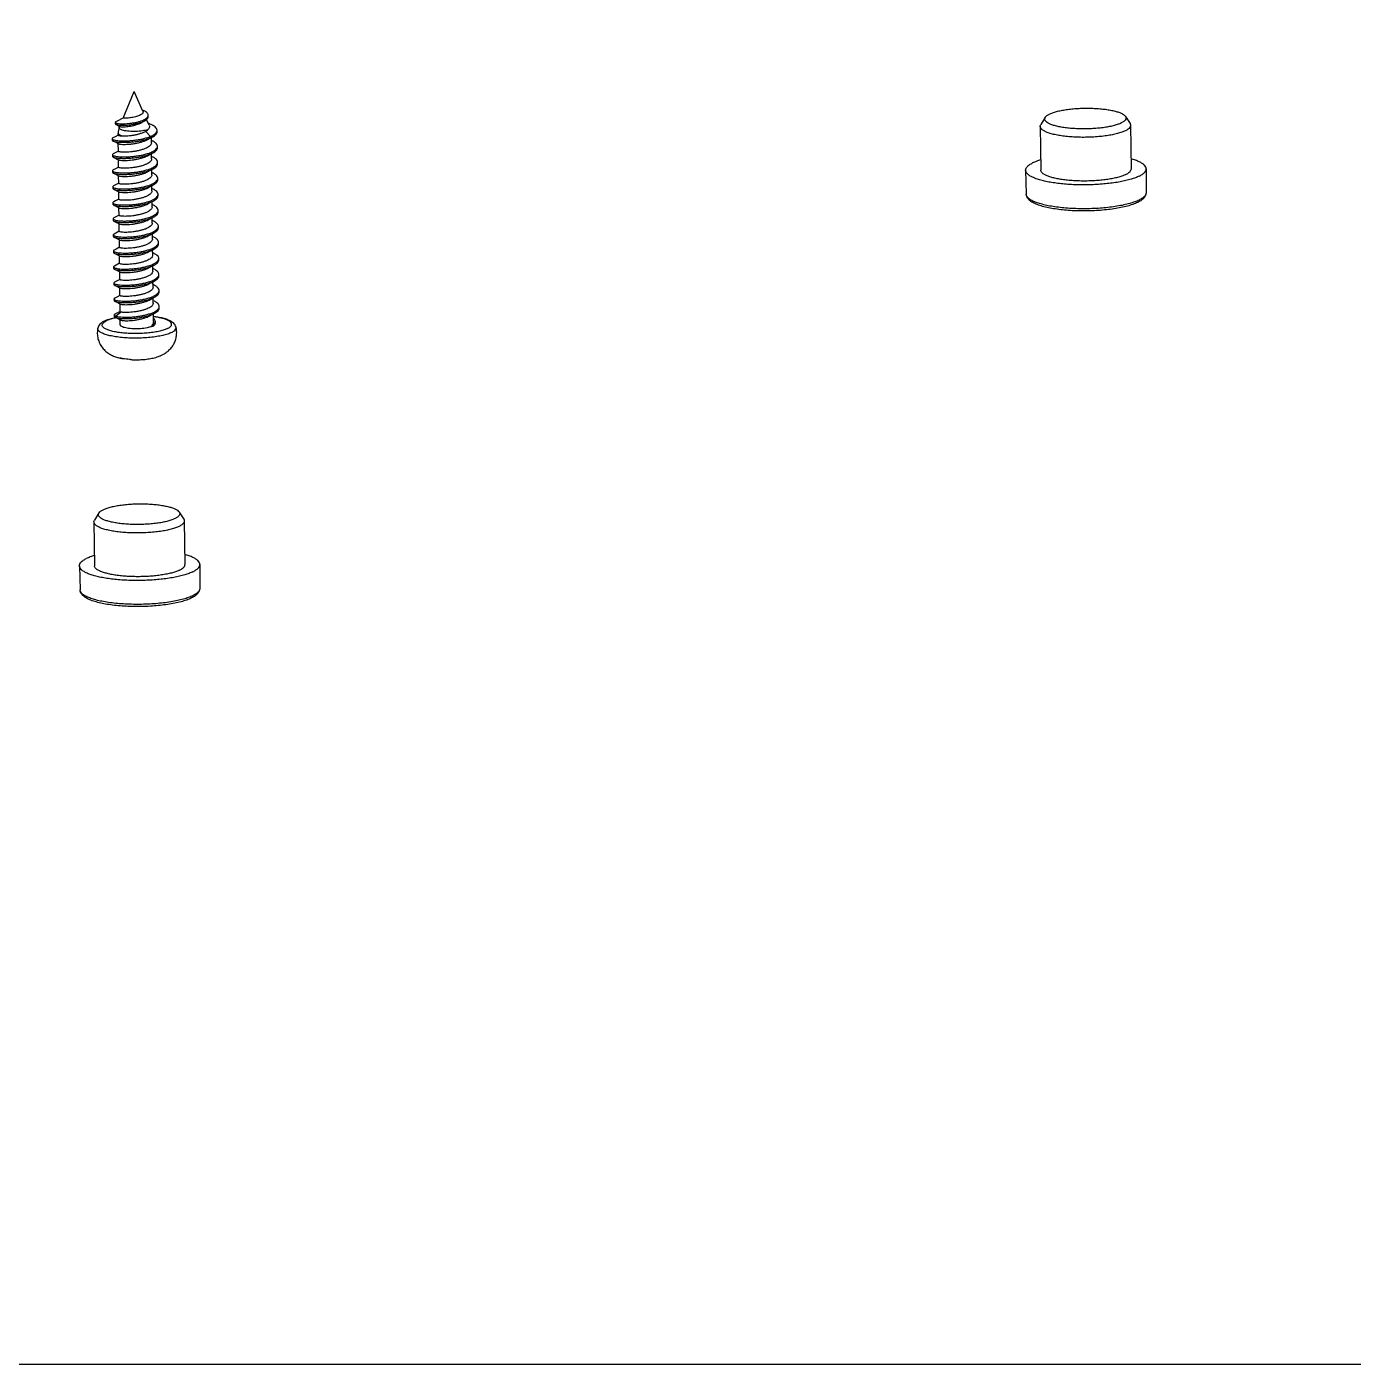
# Model space of a CAD drawing. Header units: millimetres. Extents: x -25 to 741, y -3272 to -3021.
# Drawn here: x 63.3 to 151.4, y -3272 to -3183.3 of the extents above; entities that cross this region are included whole.
import ezdxf

# ---------------------------------------------------------------- set-up
doc = ezdxf.new("R2010")
doc.units = ezdxf.units.MM

# ---------------------------------------------------------------- blocks, each defined once
blk = doc.blocks.new('*u3')
at = {"color": 7}
for p, q in [((4.604, -42.933), (5.337, -41.178)), ((5.915, -42.478), (5.337, -41.178)), ((5.988, -42.457), (5.882, -42.405)), ((4.08, -43.226), (4.081, -43.323)), ((4.338, -43.474), (4.381, -43.497)), ((4.346, -43.552), (4.371, -43.492)), ((6.329, -43.411), (6.158, -43.025)), ((6.261, -42.843), (6.26, -42.746)), ((6.541, -43.411), (6.269, -43.276)), ((65.462, -43.484), (65.495, -46.385)), ((65.789, -42.888), (65.498, -43.363)), ((71.121, -42.828), (71.423, -43.296)), ((71.462, -43.416), (71.495, -46.317)), ((3.872, -44.304), (3.874, -44.401)), ((4.27, -44.076), (4.268, -43.951)), ((6.101, -43.823), (6.418, -44.152)), ((6.419, -44.248), (6.142, -44.402)), ((6.142, -44.402), (6.196, -44.374)), ((6.196, -44.374), (6.429, -44.251)), ((6.418, -44.152), (6.419, -44.248)), ((6.419, -44.248), (6.552, -44.186)), ((6.429, -44.251), (6.552, -44.186)), ((6.476, -44.583), (6.472, -44.228)), ((6.858, -43.844), (6.857, -43.747)), ((3.926, -44.455), (4.193, -44.588)), ((4.193, -44.588), (4.295, -44.64)), ((4.282, -45.14), (4.276, -44.63)), ((6.557, -44.458), (6.474, -44.417)), ((6.879, -44.899), (6.878, -44.802)), ((3.885, -45.368), (3.886, -45.465)), ((3.938, -45.519), (4.205, -45.652)), ((4.205, -45.652), (4.307, -45.703)), ((4.294, -46.204), (4.288, -45.694)), ((6.488, -45.647), (6.484, -45.292)), ((6.569, -45.522), (6.486, -45.481)), ((6.891, -45.962), (6.89, -45.866)), ((3.897, -46.432), (3.898, -46.528)), ((3.95, -46.582), (4.217, -46.715)), ((4.217, -46.715), (4.319, -46.767)), ((4.306, -47.267), (4.3, -46.757)), ((6.5, -46.71), (6.496, -46.356)), ((6.581, -46.586), (6.498, -46.545)), ((6.904, -47.026), (6.902, -46.929)), ((64.495, -46.401), (64.542, -47.993)), ((72.495, -46.31), (72.484, -47.903)), ((3.909, -47.495), (3.91, -47.592)), ((3.962, -47.646), (4.229, -47.779)), ((4.229, -47.779), (4.332, -47.831)), ((4.318, -48.331), (4.312, -47.821)), ((6.512, -47.774), (6.508, -47.42)), ((6.593, -47.65), (6.51, -47.608)), ((6.615, -47.661), (6.593, -47.65)), ((3.921, -48.559), (3.922, -48.656)), ((3.974, -48.71), (4.241, -48.843)), ((6.524, -48.838), (6.52, -48.483)), ((6.605, -48.713), (6.522, -48.672)), ((6.916, -48.09), (6.915, -47.993)), ((3.933, -49.623), (3.934, -49.719)), ((4.241, -48.843), (4.344, -48.894)), ((4.33, -49.395), (4.325, -48.885)), ((6.536, -49.902), (6.532, -49.547)), ((6.928, -49.153), (6.927, -49.057)), ((3.987, -49.774), (4.114, -49.837)), ((4.114, -49.837), (4.356, -49.958)), ((4.343, -50.459), (4.337, -49.949)), ((6.617, -49.777), (6.534, -49.736)), ((6.94, -50.217), (6.939, -50.12)), ((3.945, -50.686), (3.946, -50.783)), ((3.999, -50.837), (4.265, -50.97)), ((4.265, -50.97), (4.368, -51.022)), ((4.355, -51.522), (4.349, -51.012)), ((6.548, -50.965), (6.544, -50.611)), ((6.63, -50.841), (6.547, -50.799)), ((6.952, -51.281), (6.951, -51.184)), ((3.957, -51.75), (3.958, -51.847)), ((4.011, -51.901), (4.278, -52.034)), ((4.278, -52.034), (4.38, -52.086)), ((4.367, -52.586), (4.361, -52.076)), ((6.561, -52.029), (6.556, -51.675)), ((6.642, -51.904), (6.559, -51.863)), ((6.964, -52.345), (6.963, -52.248)), ((3.969, -52.814), (3.97, -52.91)), ((4.023, -52.965), (4.29, -53.098)), ((4.29, -53.098), (4.392, -53.149)), ((4.379, -53.65), (4.373, -53.14)), ((6.573, -53.093), (6.569, -52.738)), ((6.654, -52.968), (6.571, -52.927)), ((3.981, -53.878), (3.982, -53.974)), ((4.035, -54.028), (4.302, -54.161)), ((6.585, -54.156), (6.581, -53.802)), ((6.666, -54.032), (6.583, -53.991)), ((6.976, -53.408), (6.975, -53.312)), ((3.993, -54.941), (3.995, -55.038)), ((4.302, -54.161), (4.404, -54.213)), ((4.391, -54.713), (4.385, -54.203)), ((6.597, -55.22), (6.593, -54.866)), ((6.988, -54.472), (6.987, -54.375)), ((4.047, -55.092), (4.314, -55.225)), ((4.478, -55.815), (4.108, -56.079)), ((4.314, -55.225), (4.416, -55.277)), ((4.403, -55.779), (4.397, -55.267)), ((6.678, -55.096), (6.595, -55.054)), ((7, -55.536), (6.999, -55.439)), ((4.008, -56.007), (4.009, -56.104)), ((4.06, -56.156), (4.109, -56.176)), ((4.107, -56.18), (4.328, -56.289)), ((4.108, -56.079), (4.109, -56.176)), ((4.109, -56.176), (4.484, -56.358)), ((4.328, -56.289), (4.43, -56.341)), ((4.413, -56.663), (4.409, -56.331)), ((4.43, -56.341), (4.484, -56.358)), ((6.506, -56.704), (6.507, -56.76)), ((6.611, -56.445), (6.605, -55.929)), ((6.74, -56.529), (6.738, -56.432)), ((4.541, -58.891), (4.488, -58.885)), ((6.85, -58.79), (6.949, -58.753)), ((7.094, -58.699), (7.189, -58.654)), ((2.989, -69.143), (2.698, -69.618)), ((8.321, -69.083), (8.622, -69.551)), ((2.662, -69.739), (2.695, -72.64)), ((8.661, -69.671), (8.694, -72.572)), ((1.695, -72.656), (1.742, -74.248)), ((9.694, -72.565), (9.684, -74.158))]:
    blk.add_line(p, q, dxfattribs=at)
for points in [[(4.111, -43.356), (4.217, -43.41), (4.338, -43.474)], [(4.604, -42.932), (4.489, -42.994), (4.3, -43.093), (4.115, -43.189)], [(5.856, -43.218), (5.943, -43.167), (6.035, -43.115)], [(4.27, -44.066), (4.068, -44.173), (3.924, -44.249)], [(4.282, -45.13), (4.08, -45.237), (3.936, -45.312)], [(6.21, -45.437), (6.443, -45.314), (6.566, -45.249)], [(4.294, -46.193), (4.092, -46.3), (3.948, -46.376)], [(6.222, -46.501), (6.455, -46.377), (6.578, -46.313)], [(4.306, -47.257), (4.104, -47.364), (3.96, -47.44)], [(6.234, -47.565), (6.467, -47.441), (6.59, -47.377)], [(4.318, -48.321), (4.1, -48.436), (3.972, -48.504)], [(6.246, -48.629), (6.479, -48.505), (6.602, -48.44)], [(4.33, -49.384), (4.112, -49.5), (3.984, -49.567)], [(6.258, -49.692), (6.491, -49.569), (6.614, -49.504)], [(4.342, -50.448), (4.124, -50.564), (3.996, -50.631)], [(6.27, -50.756), (6.504, -50.632), (6.626, -50.568)], [(4.354, -51.512), (4.136, -51.628), (4.008, -51.695)], [(6.282, -51.82), (6.516, -51.696), (6.639, -51.631)], [(4.367, -52.575), (4.148, -52.691), (4.021, -52.758)], [(6.294, -52.883), (6.528, -52.76), (6.651, -52.695)], [(4.379, -53.639), (4.16, -53.755), (4.033, -53.822)], [(6.306, -53.947), (6.54, -53.823), (6.663, -53.759)], [(4.391, -54.703), (4.172, -54.819), (4.045, -54.886)], [(6.319, -55.011), (6.552, -54.887), (6.675, -54.823)], [(4.399, -55.772), (4.189, -55.884), (4.057, -55.954)], [(6.331, -56.075), (6.564, -55.951), (6.687, -55.886)]]:
    blk.add_lwpolyline(points, dxfattribs=at)
for centre, radius, start, end in [((6.043, -42.735), 0.219, 334.7271, 335.86612), ((5.275, -43.94), 1.007, 157.3364, 180.65058), ((6.034, -43.203), 0.533, 296.34652, 297.69668), ((6.593, -43.731), 0.266, 333.72831, 336.11142), ((6.611, -44.787), 0.269, 334.22837, 336.59981), ((6.627, -45.852), 0.265, 334.84653, 336.6204), ((6.643, -46.918), 0.261, 335.46852, 336.63185), ((6.659, -47.983), 0.257, 336.09417, 336.63273), ((6.736, -53.308), 0.239, 338.44368, 339.28474), ((6.751, -54.373), 0.237, 338.38735, 339.93252), ((4.145, -58.048), 1.816, 112.22473, 116.28641), ((5.123, -61.399), 5.313, 100.90287, 101.46793), ((5.072, -60.87), 4.768, 101.26609, 102.12005), ((6.242, -56.276), 0.551, 296.32327, 298.67883), ((5.193, -55.431), 3.525, 256.87229, 258.46464), ((4.581, -57.637), 1.255, 268.21662, 272.87562), ((6.277, -56.812), 2.056, 296.34556, 299.26936)]:
    blk.add_arc(centre, radius, start, end, dxfattribs=at)
for points, start_tangent, end_tangent in [([(5.915, -42.478), (5.924, -42.507), (5.918, -42.57), (5.88, -42.633)], (0.40839, -0.912808), (-0.662062, -0.749449)), ([(6.26, -42.746), (6.26, -42.744), (6.239, -42.665), (6.184, -42.59), (6.098, -42.52), (5.988, -42.457)], (-0.009771, 0.999952), (-0.8974, 0.441217)), ([(66.066, -42.673), (66.28, -42.583), (66.542, -42.502), (66.847, -42.432), (67.188, -42.373), (67.558, -42.328), (67.947, -42.297), (68.348, -42.281), (68.751, -42.28), (69.148, -42.295), (69.529, -42.325), (69.886, -42.368), (70.212, -42.426), (70.498, -42.495), (70.738, -42.575), (70.928, -42.664), (71.062, -42.759), (71.121, -42.828)], (0.896036, 0.443982), (0.53827, -0.842772)), ([(4.083, -43.226), (4.086, -43.242), (4.136, -43.27), (4.232, -43.293), (4.37, -43.309), (4.541, -43.316), (4.739, -43.312), (4.954, -43.297), (5.176, -43.27), (5.396, -43.232), (5.606, -43.183), (5.796, -43.124), (5.96, -43.057), (6.091, -42.983), (6.186, -42.905), (6.241, -42.828)], (0.004088, -0.999992), (0.4269, 0.904299)), ([(4.114, -43.187), (4.086, -43.21), (4.083, -43.226)], (-0.923444, -0.383732), (0.004088, -0.999992)), ([(4.084, -43.323), (4.091, -43.342), (4.11, -43.358)], (0.120591, -0.992702), (0.886935, -0.461895)), ([(4.11, -43.358), (4.149, -43.371), (4.254, -43.393), (4.4, -43.408), (4.58, -43.413), (4.785, -43.406), (5.005, -43.389), (5.231, -43.359), (5.453, -43.317), (5.661, -43.264), (5.847, -43.202), (6.004, -43.132), (6.035, -43.115)], (0.886935, -0.461895), (0.86999, 0.493069)), ([(4.381, -43.497), (4.403, -43.504), (4.476, -43.514), (4.589, -43.517), (4.737, -43.511), (4.909, -43.495), (5.098, -43.467), (5.299, -43.426), (5.495, -43.372), (5.672, -43.309), (5.829, -43.234), (5.856, -43.219)], (0.903233, -0.429151), (0.859128, 0.511761)), ([(5.88, -42.633), (5.805, -42.697), (5.696, -42.758), (5.563, -42.811), (5.414, -42.857), (5.251, -42.894), (5.09, -42.921), (4.943, -42.938), (4.812, -42.948), (4.707, -42.949), (4.637, -42.945), (4.606, -42.937), (4.607, -42.935)], (-0.662062, -0.749449), (0.546904, 0.837196)), ([(6.035, -43.115), (6.127, -43.055), (6.21, -42.975), (6.254, -42.893), (6.261, -42.843)], (0.86999, 0.493069), (-0.007669, 0.999971)), ([(6.242, -42.824), (6.26, -42.746)], (0.40884, 0.912606), (-0.009771, 0.999952)), ([(6.329, -43.411), (6.348, -43.478), (6.338, -43.576), (6.282, -43.674)], (0.405192, -0.914232), (-0.62306, -0.782174)), ([(6.857, -43.747), (6.857, -43.74), (6.822, -43.632), (6.728, -43.528), (6.582, -43.432), (6.541, -43.411)], (-0.006626, 0.999978), (-0.896868, 0.442299)), ([(65.462, -43.484), (65.464, -43.456), (65.498, -43.363)], (-0.023686, 0.999719), (0.521516, 0.853242)), ([(71.118, -43.777), (70.881, -43.876), (70.589, -43.966), (70.25, -44.044), (69.871, -44.109), (69.461, -44.159), (69.028, -44.194), (68.582, -44.212), (68.134, -44.213), (67.694, -44.196), (67.27, -44.163), (66.873, -44.115), (66.512, -44.051), (66.194, -43.974), (65.926, -43.885), (65.716, -43.787), (65.567, -43.681), (65.482, -43.569), (65.462, -43.484)], (-0.896036, -0.443982), (-0.023686, 0.999719)), ([(70.847, -43.261), (70.633, -43.35), (70.371, -43.431), (70.066, -43.501), (69.725, -43.56), (69.355, -43.605), (68.966, -43.636), (68.565, -43.652), (68.162, -43.653), (67.765, -43.638), (67.384, -43.609), (67.026, -43.565), (66.701, -43.507), (66.415, -43.438), (66.174, -43.358), (65.985, -43.269), (65.851, -43.174), (65.774, -43.074), (65.758, -42.971), (65.789, -42.888)], (-0.896036, -0.443982), (0.521659, 0.853154)), ([(65.789, -42.888), (65.802, -42.869), (65.906, -42.769), (66.066, -42.673)], (0.521659, 0.853154), (0.896036, 0.443982)), ([(71.121, -42.828), (71.138, -42.859), (71.155, -42.962), (71.111, -43.064), (71.007, -43.165), (70.847, -43.261)], (0.53827, -0.842772), (-0.896036, -0.443982)), ([(71.461, -43.416), (71.46, -43.445), (71.411, -43.559), (71.296, -43.67), (71.118, -43.777)], (0.023686, -0.999719), (-0.896036, -0.443982)), ([(71.423, -43.296), (71.442, -43.331), (71.461, -43.416)], (0.538353, -0.84272), (0.023686, -0.999719)), ([(3.923, -44.248), (3.878, -44.286), (3.876, -44.304)], (-0.917593, -0.397521), (0.063908, -0.997956)), ([(3.876, -44.304), (3.883, -44.329), (3.949, -44.369), (4.073, -44.404), (4.25, -44.43), (4.473, -44.446), (4.732, -44.448), (5.018, -44.437), (5.318, -44.409), (5.62, -44.367), (5.912, -44.309), (6.182, -44.237), (6.418, -44.152)], (0.063908, -0.997956), (0.922244, 0.386608)), ([(3.925, -44.457), (3.95, -44.466), (4.074, -44.5), (4.251, -44.527), (4.474, -44.542), (4.733, -44.545), (5.019, -44.533), (5.319, -44.506), (5.621, -44.464), (5.913, -44.406), (6.183, -44.333)], (0.927691, -0.373348), (0.955253, 0.295789)), ([(4.557, -44.136), (4.419, -44.09), (4.323, -44.037), (4.274, -43.979), (4.27, -43.951)], (-0.96614, 0.25802), (-0.006644, 0.999978)), ([(4.557, -44.136), (4.416, -44.126), (4.32, -44.108), (4.274, -44.085), (4.274, -44.077)], (-0.999226, 0.039341), (0.145632, 0.989339)), ([(6.271, -43.68), (6.142, -43.73), (5.974, -43.771), (5.776, -43.803), (5.557, -43.822), (5.329, -43.829), (5.102, -43.823), (4.889, -43.804), (4.699, -43.774), (4.542, -43.733), (4.427, -43.684), (4.359, -43.629), (4.341, -43.571), (4.346, -43.552)], (-0.896036, -0.443982), (0.38999, 0.920819)), ([(6.101, -43.823), (5.945, -43.901), (5.76, -43.97), (5.556, -44.028), (5.34, -44.074), (5.123, -44.107), (4.915, -44.128), (4.724, -44.137), (4.557, -44.136)], (-0.859284, -0.511499), (-0.999226, 0.039341)), ([(6.282, -43.674), (6.234, -43.725), (6.174, -43.775), (6.101, -43.823)], (-0.62306, -0.782174), (-0.859284, -0.511499)), ([(6.183, -44.333), (6.419, -44.248)], (0.955253, 0.295789), (0.922244, 0.386608)), ([(6.418, -44.152), (6.608, -44.058), (6.748, -43.956), (6.832, -43.849)], (0.922244, 0.386608), (0.44257, 0.896734)), ([(6.552, -44.187), (6.609, -44.154), (6.749, -44.053), (6.833, -43.946), (6.858, -43.844)], (0.8854, 0.46483), (-0.006626, 0.999978)), ([(6.836, -43.839), (6.857, -43.747)], (0.404894, 0.914364), (-0.006626, 0.999978)), ([(3.877, -44.401), (3.884, -44.425), (3.925, -44.457)], (0.063908, -0.997956), (0.927691, -0.373348)), ([(3.888, -45.368), (3.896, -45.393), (3.963, -45.433), (4.088, -45.468), (4.266, -45.494), (4.49, -45.51), (4.751, -45.512), (5.037, -45.5), (5.337, -45.472), (5.639, -45.429), (5.931, -45.371), (6.2, -45.298), (6.435, -45.213), (6.509, -45.18)], (0.079799, -0.996811), (0.903772, 0.428015)), ([(3.937, -45.521), (3.964, -45.53), (4.089, -45.565), (4.268, -45.591), (4.491, -45.606), (4.752, -45.609), (5.038, -45.597), (5.338, -45.569), (5.64, -45.526), (5.932, -45.468), (6.201, -45.395), (6.436, -45.31), (6.566, -45.249)], (0.926169, -0.377108), (0.88549, 0.464658)), ([(6.351, -44.798), (6.224, -44.883), (6.059, -44.961), (5.866, -45.03), (5.654, -45.087), (5.426, -45.134), (5.193, -45.169), (4.97, -45.191), (4.769, -45.201), (4.592, -45.201), (4.448, -45.192), (4.347, -45.176), (4.293, -45.155), (4.285, -45.139)], (-0.769573, -0.638559), (-0.216515, 0.976279)), ([(4.295, -44.64), (4.36, -44.659), (4.474, -44.674), (4.633, -44.682), (4.827, -44.678), (5.042, -44.664), (5.274, -44.637), (5.512, -44.596), (5.742, -44.543), (5.956, -44.478), (6.142, -44.402)], (0.791784, -0.610801), (0.902536, 0.430614)), ([(6.476, -44.583), (6.475, -44.605), (6.438, -44.703), (6.351, -44.798)], (0.020224, -0.999795), (-0.769573, -0.638559)), ([(6.509, -45.18), (6.628, -45.117), (6.769, -45.013), (6.854, -44.904)], (0.903772, 0.428015), (0.434735, 0.900558)), ([(6.878, -44.802), (6.878, -44.792), (6.841, -44.682), (6.744, -44.576), (6.591, -44.476), (6.557, -44.458)], (-0.005575, 0.999984), (-0.895785, 0.444487)), ([(6.566, -45.249), (6.629, -45.214), (6.77, -45.11), (6.855, -45.001), (6.879, -44.899)], (0.88549, 0.464658), (-0.005575, 0.999984)), ([(6.858, -44.894), (6.878, -44.802)], (0.397094, 0.917778), (-0.005575, 0.999984)), ([(3.936, -45.312), (3.889, -45.35), (3.888, -45.368)], (-0.915606, -0.402077), (0.079799, -0.996811)), ([(3.889, -45.464), (3.897, -45.49), (3.937, -45.521)], (0.079799, -0.996811), (0.926169, -0.377108)), ([(6.363, -45.861), (6.236, -45.947), (6.069, -46.026), (5.871, -46.096), (5.656, -46.153), (5.431, -46.199), (5.201, -46.233), (4.979, -46.255), (4.778, -46.265), (4.602, -46.265), (4.462, -46.256), (4.361, -46.24), (4.305, -46.219), (4.297, -46.203)], (-0.769573, -0.638559), (-0.215929, 0.976409)), ([(4.306, -45.705), (4.354, -45.719), (4.454, -45.735), (4.594, -45.744), (4.768, -45.745), (4.968, -45.735), (5.19, -45.713), (5.421, -45.679), (5.647, -45.634), (5.862, -45.576), (6.06, -45.507), (6.21, -45.437)], (0.792217, -0.610239), (0.881675, 0.471858)), ([(6.488, -45.647), (6.486, -45.674), (6.448, -45.77), (6.363, -45.861)], (0.019461, -0.999811), (-0.769573, -0.638559)), ([(6.521, -46.244), (6.644, -46.179), (6.784, -46.074), (6.867, -45.965)], (0.903751, 0.428059), (0.425022, 0.905183)), ([(6.89, -45.866), (6.89, -45.854), (6.851, -45.743), (6.753, -45.637), (6.599, -45.538), (6.569, -45.522)], (-0.004387, 0.99999), (-0.895799, 0.44446)), ([(6.578, -46.313), (6.645, -46.275), (6.785, -46.171), (6.868, -46.062), (6.891, -45.962)], (0.885514, 0.464614), (-0.004387, 0.99999)), ([(6.87, -45.958), (6.89, -45.866)], (0.396796, 0.917907), (-0.004387, 0.99999)), ([(64.495, -46.401), (64.495, -46.394), (64.524, -46.271), (64.612, -46.149), (64.755, -46.03), (64.954, -45.916)], (-0.031659, 0.999499), (0.896036, 0.443982)), ([(65.487, -45.712), (65.203, -45.808), (64.954, -45.916)], (-0.957594, -0.288121), (-0.896036, -0.443982)), ([(72.495, -46.31), (72.495, -46.309), (72.466, -46.186), (72.379, -46.066), (72.235, -45.95), (72.037, -45.84), (71.787, -45.738), (71.487, -45.644)], (0.006786, 0.999977), (-0.963899, 0.266269)), ([(3.948, -46.376), (3.901, -46.415), (3.9, -46.431)], (-0.913158, -0.407606), (0.094736, -0.995502)), ([(3.9, -46.431), (3.909, -46.458), (3.977, -46.498), (4.104, -46.532), (4.283, -46.558), (4.508, -46.573), (4.769, -46.575), (5.056, -46.563), (5.356, -46.535), (5.658, -46.492), (5.949, -46.433), (6.218, -46.36), (6.452, -46.275), (6.521, -46.244)], (0.094736, -0.995502), (0.903751, 0.428059)), ([(3.901, -46.528), (3.91, -46.555), (3.949, -46.585)], (0.094736, -0.995502), (0.924173, -0.381975)), ([(3.949, -46.585), (3.978, -46.595), (4.105, -46.629), (4.284, -46.655), (4.509, -46.67), (4.77, -46.672), (5.057, -46.66), (5.357, -46.632), (5.659, -46.589), (5.951, -46.53), (6.219, -46.457), (6.454, -46.371), (6.578, -46.313)], (0.924173, -0.381975), (0.885514, 0.464614)), ([(6.375, -46.925), (6.249, -47.01), (6.086, -47.088), (5.895, -47.156), (5.683, -47.213), (5.457, -47.26), (5.227, -47.295), (5.007, -47.317), (4.806, -47.328), (4.626, -47.329), (4.479, -47.32), (4.376, -47.304), (4.319, -47.284), (4.309, -47.267)], (-0.769573, -0.638559), (-0.250221, 0.968189)), ([(4.318, -46.769), (4.366, -46.783), (4.467, -46.799), (4.611, -46.808), (4.789, -46.808), (4.991, -46.798), (5.214, -46.775), (5.447, -46.74), (5.675, -46.694), (5.887, -46.636), (6.078, -46.568), (6.222, -46.501)], (0.794829, -0.606833), (0.881666, 0.471874)), ([(6.5, -46.71), (6.498, -46.742), (6.459, -46.835), (6.375, -46.925)], (0.017636, -0.999844), (-0.769573, -0.638559)), ([(6.533, -47.308), (6.66, -47.24), (6.799, -47.136), (6.88, -47.026)], (0.903727, 0.42811), (0.415186, 0.909737)), ([(6.902, -46.929), (6.902, -46.915), (6.862, -46.804), (6.762, -46.698), (6.607, -46.599), (6.581, -46.586)], (-0.003406, 0.999994), (-0.895818, 0.44442)), ([(6.59, -47.377), (6.661, -47.337), (6.8, -47.232), (6.882, -47.123), (6.904, -47.026)], (0.88554, 0.464563), (-0.003406, 0.999994)), ([(6.883, -47.021), (6.902, -46.929)], (0.39663, 0.917979), (-0.003406, 0.999994)), ([(72.036, -46.787), (71.786, -46.894), (71.489, -46.994), (71.147, -47.085), (70.767, -47.165), (70.353, -47.233), (69.913, -47.288), (69.452, -47.329), (68.977, -47.357), (68.495, -47.369), (68.012, -47.367), (67.537, -47.35), (67.076, -47.318), (66.636, -47.272), (66.223, -47.213), (65.842, -47.141), (65.501, -47.058), (65.203, -46.964), (64.953, -46.862), (64.755, -46.752), (64.611, -46.636), (64.524, -46.516), (64.495, -46.401)], (-0.896036, -0.443982), (-0.031659, 0.999499)), ([(71.151, -46.678), (70.936, -46.769), (70.676, -46.852), (70.376, -46.926), (70.04, -46.989), (69.675, -47.04), (69.289, -47.079), (68.888, -47.104), (68.479, -47.115), (68.071, -47.111), (67.67, -47.094), (67.285, -47.063), (66.923, -47.018), (66.589, -46.961), (66.292, -46.893), (66.035, -46.814), (65.824, -46.727), (65.663, -46.633), (65.555, -46.534), (65.501, -46.431), (65.496, -46.385)], (-0.896036, -0.443982), (-0.008388, 0.999965)), ([(71.151, -46.678), (71.316, -46.581), (71.429, -46.479), (71.487, -46.375), (71.494, -46.317)], (0.896036, 0.443982), (-0.008388, 0.999965)), ([(72.036, -46.787), (72.235, -46.672), (72.378, -46.553), (72.466, -46.432), (72.495, -46.31)], (0.896036, 0.443982), (0.006786, 0.999977)), ([(3.96, -47.44), (3.913, -47.48), (3.912, -47.495)], (-0.910266, -0.414024), (0.108487, -0.994098)), ([(3.912, -47.495), (3.922, -47.523), (3.992, -47.563), (4.12, -47.597), (4.3, -47.623), (4.526, -47.637), (4.788, -47.639), (5.075, -47.626), (5.376, -47.598), (5.677, -47.554), (5.968, -47.495), (6.236, -47.422), (6.47, -47.336), (6.533, -47.308)], (0.108487, -0.994098), (0.903727, 0.42811)), ([(3.913, -47.592), (3.923, -47.619), (3.961, -47.649)], (0.108487, -0.994098), (0.921722, -0.387852)), ([(3.961, -47.649), (3.993, -47.659), (4.121, -47.694), (4.301, -47.719), (4.527, -47.734), (4.789, -47.736), (5.076, -47.723), (5.377, -47.695), (5.678, -47.651), (5.969, -47.592), (6.237, -47.519), (6.471, -47.433), (6.59, -47.377)], (0.921722, -0.387852), (0.88554, 0.464563)), ([(4.331, -47.832), (4.383, -47.848), (4.486, -47.863), (4.63, -47.872), (4.809, -47.871), (5.012, -47.861), (5.231, -47.838), (5.459, -47.804), (5.685, -47.758), (5.899, -47.7), (6.093, -47.631), (6.234, -47.565)], (0.783025, -0.62199), (0.881665, 0.471876)), ([(6.512, -47.774), (6.506, -47.825), (6.465, -47.908), (6.387, -47.989)], (0.008673, -0.999962), (-0.769573, -0.638559)), ([(6.914, -47.993), (6.914, -47.976), (6.872, -47.865), (6.771, -47.759), (6.615, -47.661)], (-0.002643, 0.999997), (-0.888125, 0.459603)), ([(72.484, -47.903), (72.453, -48.065), (72.357, -48.226), (72.192, -48.38), (71.941, -48.53)], (-0.006666, -0.999978), (-0.896036, -0.443982)), ([(72.484, -47.903), (72.473, -47.976), (72.397, -48.113), (72.248, -48.247), (72.029, -48.376)], (-0.008187, -0.999966), (-0.896036, -0.443982)), ([(3.972, -48.503), (3.924, -48.545), (3.924, -48.559)], (-0.906944, -0.421252), (0.120816, -0.992675)), ([(3.924, -48.559), (3.935, -48.587), (4.006, -48.627), (4.135, -48.661), (4.317, -48.687), (4.544, -48.701), (4.806, -48.703), (5.094, -48.69), (5.395, -48.661), (5.696, -48.617), (5.987, -48.558), (6.254, -48.484), (6.487, -48.398), (6.546, -48.371)], (0.120816, -0.992675), (0.903699, 0.428169)), ([(3.925, -48.655), (3.936, -48.684), (3.973, -48.712)], (0.120816, -0.992675), (0.918849, -0.394609)), ([(3.973, -48.712), (4.007, -48.724), (4.136, -48.758), (4.318, -48.784), (4.545, -48.798), (4.807, -48.799), (5.095, -48.786), (5.396, -48.758), (5.698, -48.714), (5.988, -48.654), (6.255, -48.581), (6.488, -48.495), (6.602, -48.44)], (0.918849, -0.394609), (0.885568, 0.464509)), ([(6.387, -47.989), (6.26, -48.074), (6.093, -48.154), (5.897, -48.223), (5.683, -48.28), (5.455, -48.326), (5.221, -48.361), (4.999, -48.382), (4.799, -48.392), (4.625, -48.392), (4.483, -48.383), (4.383, -48.366), (4.329, -48.346), (4.321, -48.33)], (-0.769573, -0.638559), (-0.205488, 0.97866)), ([(4.342, -48.896), (4.389, -48.91), (4.489, -48.926), (4.629, -48.935), (4.802, -48.936), (5.002, -48.926), (5.224, -48.905), (5.457, -48.87), (5.685, -48.824), (5.899, -48.767), (6.097, -48.698), (6.246, -48.629)], (0.79722, -0.603689), (0.881672, 0.471864)), ([(6.546, -48.371), (6.676, -48.301), (6.813, -48.197), (6.894, -48.087)], (0.903699, 0.428169), (0.405234, 0.914213)), ([(6.602, -48.44), (6.677, -48.398), (6.814, -48.294), (6.895, -48.184), (6.916, -48.09)], (0.885568, 0.464509), (-0.002643, 0.999997)), ([(6.927, -49.057), (6.926, -49.037), (6.883, -48.927), (6.781, -48.821), (6.623, -48.722), (6.605, -48.713)], (-0.002076, 0.999998), (-0.895879, 0.444298)), ([(6.895, -48.085), (6.914, -47.993)], (0.396622, 0.917982), (-0.002643, 0.999997)), ([(71.941, -48.53), (71.62, -48.664), (71.246, -48.78), (70.824, -48.878), (70.36, -48.959), (69.863, -49.023), (69.34, -49.068), (68.803, -49.094), (68.26, -49.1), (67.721, -49.087), (67.198, -49.054), (66.699, -49.002), (66.233, -48.932), (65.808, -48.844), (65.431, -48.737), (65.107, -48.611), (64.851, -48.467), (64.68, -48.317), (64.578, -48.158), (64.542, -47.993)], (-0.896036, -0.443982), (-0.029425, 0.999567)), ([(64.554, -48.065), (64.55, -48.049), (64.543, -47.993)], (-0.29309, 0.956085), (-0.024922, 0.999689)), ([(72.029, -48.376), (71.745, -48.496), (71.401, -48.606), (71.003, -48.704), (70.558, -48.788), (70.076, -48.856), (69.564, -48.907), (69.033, -48.94), (68.492, -48.954), (67.951, -48.95), (67.421, -48.927), (66.912, -48.885), (66.432, -48.826), (65.991, -48.751), (65.596, -48.66), (65.257, -48.556), (64.978, -48.441), (64.764, -48.317), (64.621, -48.185), (64.554, -48.065)], (-0.896036, -0.443982), (-0.29309, 0.956085)), ([(3.935, -49.622), (3.948, -49.652), (4.021, -49.692), (4.151, -49.726), (4.334, -49.751), (4.562, -49.765), (4.825, -49.766), (5.113, -49.753), (5.414, -49.724), (5.716, -49.679), (6.005, -49.62), (6.272, -49.546), (6.504, -49.459), (6.558, -49.435)], (0.131487, -0.991318), (0.903667, 0.428235)), ([(3.984, -49.567), (3.936, -49.609), (3.935, -49.622)], (-0.903223, -0.429172), (0.131487, -0.991318)), ([(3.985, -49.776), (4.022, -49.789), (4.152, -49.822), (4.335, -49.848), (4.563, -49.862), (4.826, -49.863), (5.114, -49.849), (5.415, -49.821), (5.717, -49.776), (6.007, -49.716), (6.273, -49.643), (6.505, -49.556), (6.614, -49.504)], (0.915602, -0.402086), (0.885599, 0.464451)), ([(6.399, -49.053), (6.273, -49.137), (6.108, -49.216), (5.912, -49.286), (5.697, -49.343), (5.471, -49.389), (5.243, -49.423), (5.021, -49.445), (4.819, -49.456), (4.642, -49.456), (4.5, -49.447), (4.399, -49.431), (4.342, -49.411), (4.333, -49.394)], (-0.769573, -0.638559), (-0.230748, 0.973013)), ([(4.355, -49.96), (4.404, -49.974), (4.507, -49.99), (4.653, -49.999), (4.833, -49.999), (5.034, -49.988), (5.255, -49.966), (5.486, -49.931), (5.714, -49.884), (5.925, -49.827), (6.116, -49.759), (6.258, -49.692)], (0.787969, -0.615715), (0.881667, 0.471872)), ([(6.524, -48.838), (6.522, -48.866), (6.484, -48.962), (6.399, -49.053)], (0.019244, -0.999815), (-0.769573, -0.638559)), ([(6.558, -49.435), (6.692, -49.363), (6.828, -49.258), (6.907, -49.148)], (0.903667, 0.428235), (0.395153, 0.918615)), ([(6.614, -49.504), (6.693, -49.459), (6.829, -49.355), (6.908, -49.245), (6.928, -49.153)], (0.885599, 0.464451), (-0.002076, 0.999998)), ([(6.907, -49.148), (6.927, -49.057)], (0.395153, 0.918615), (-0.002076, 0.999998)), ([(3.937, -49.719), (3.949, -49.749), (3.985, -49.776)], (0.131487, -0.991318), (0.915602, -0.402086)), ([(3.947, -50.686), (3.961, -50.717), (4.035, -50.756), (4.167, -50.79), (4.351, -50.815), (4.58, -50.829), (4.844, -50.83), (5.132, -50.816), (5.433, -50.787), (5.735, -50.742), (6.024, -50.682), (6.29, -50.608), (6.521, -50.521), (6.57, -50.499)], (0.140256, -0.990115), (0.903631, 0.428311)), ([(3.997, -50.84), (4.036, -50.853), (4.168, -50.887), (4.352, -50.912), (4.581, -50.926), (4.845, -50.927), (5.133, -50.913), (5.434, -50.883), (5.736, -50.839), (6.025, -50.779), (6.291, -50.704), (6.522, -50.618), (6.626, -50.568)], (0.912042, -0.410097), (0.885631, 0.46439)), ([(6.411, -50.116), (6.285, -50.201), (6.122, -50.279), (5.931, -50.347), (5.719, -50.405), (5.492, -50.452), (5.26, -50.486), (5.04, -50.509), (4.839, -50.519), (4.659, -50.52), (4.513, -50.511), (4.411, -50.495), (4.354, -50.474), (4.345, -50.458)], (-0.769573, -0.638559), (-0.238214, 0.971213)), ([(6.536, -49.902), (6.534, -49.933), (6.495, -50.026), (6.411, -50.116)], (0.017241, -0.999851), (-0.769573, -0.638559)), ([(6.57, -50.499), (6.708, -50.424), (6.843, -50.319), (6.92, -50.21)], (0.903631, 0.428311), (0.384961, 0.922933)), ([(6.939, -50.12), (6.937, -50.098), (6.893, -49.988), (6.79, -49.882), (6.631, -49.784), (6.617, -49.777)], (-0.001727, 0.999999), (-0.895918, 0.444219)), ([(6.626, -50.568), (6.709, -50.521), (6.844, -50.416), (6.921, -50.306), (6.94, -50.217)], (0.885631, 0.46439), (-0.001727, 0.999999)), ([(6.92, -50.21), (6.939, -50.12)], (0.384961, 0.922933), (-0.001727, 0.999999)), ([(3.996, -50.631), (3.995, -50.632), (3.947, -50.674), (3.947, -50.686)], (-0.899199, -0.43754), (0.140256, -0.990115)), ([(3.948, -50.783), (3.962, -50.813), (3.997, -50.84)], (0.140256, -0.990115), (0.912042, -0.410097)), ([(6.423, -51.18), (6.295, -51.266), (6.127, -51.346), (5.928, -51.415), (5.714, -51.473), (5.488, -51.518), (5.256, -51.552), (5.034, -51.574), (4.834, -51.583), (4.66, -51.583), (4.52, -51.574), (4.42, -51.558), (4.365, -51.537), (4.358, -51.522)], (-0.769573, -0.638559), (-0.203371, 0.979102)), ([(4.367, -51.023), (4.418, -51.038), (4.52, -51.054), (4.662, -51.063), (4.84, -51.063), (5.042, -51.052), (5.263, -51.03), (5.49, -50.996), (5.716, -50.95), (5.93, -50.893), (6.126, -50.823), (6.27, -50.756)], (0.783556, -0.621321), (0.881658, 0.471888)), ([(6.548, -50.965), (6.546, -50.994), (6.508, -51.089), (6.423, -51.18)], (0.018926, -0.999821), (-0.769573, -0.638559)), ([(6.582, -51.562), (6.723, -51.485), (6.857, -51.38), (6.933, -51.271)], (0.903591, 0.428397), (0.374655, 0.927164)), ([(6.951, -51.184), (6.949, -51.159), (6.904, -51.049), (6.799, -50.943), (6.638, -50.845), (6.63, -50.841)], (-0.001585, 0.999999), (-0.895964, 0.444126)), ([(6.639, -51.631), (6.725, -51.582), (6.858, -51.477), (6.935, -51.367), (6.952, -51.281)], (0.885663, 0.464328), (-0.001585, 0.999999)), ([(6.933, -51.271), (6.951, -51.184)], (0.374655, 0.927164), (-0.001585, 0.999999)), ([(3.959, -51.75), (3.974, -51.781), (4.05, -51.821), (4.183, -51.855), (4.368, -51.879), (4.598, -51.893), (4.862, -51.893), (5.151, -51.879), (5.452, -51.85), (5.754, -51.804), (6.043, -51.744), (6.308, -51.67), (6.538, -51.583), (6.582, -51.562)], (0.146877, -0.989155), (0.903591, 0.428397)), ([(4.008, -51.695), (4.005, -51.696), (3.959, -51.739), (3.959, -51.75)], (-0.895188, -0.445689), (0.146877, -0.989155)), ([(3.96, -51.846), (3.975, -51.878), (4.01, -51.904)], (0.146877, -0.989155), (0.908247, -0.418434)), ([(4.01, -51.904), (4.051, -51.918), (4.184, -51.951), (4.369, -51.976), (4.599, -51.99), (4.863, -51.99), (5.152, -51.976), (5.453, -51.946), (5.755, -51.901), (6.044, -51.841), (6.309, -51.766), (6.539, -51.679), (6.639, -51.631)], (0.908247, -0.418434), (0.885663, 0.464328)), ([(6.435, -52.244), (6.309, -52.329), (6.146, -52.406), (5.952, -52.475), (5.738, -52.533), (5.511, -52.58), (5.284, -52.614), (5.063, -52.636), (4.861, -52.647), (4.682, -52.647), (4.539, -52.638), (4.437, -52.623), (4.379, -52.602), (4.369, -52.585)], (-0.769573, -0.638559), (-0.245774, 0.969327)), ([(4.378, -52.088), (4.425, -52.101), (4.524, -52.117), (4.665, -52.126), (4.838, -52.127), (5.037, -52.117), (5.26, -52.096), (5.493, -52.062), (5.722, -52.015), (5.937, -51.958), (6.134, -51.888), (6.282, -51.82)], (0.799349, -0.600867), (0.88167, 0.471867)), ([(6.56, -52.029), (6.559, -52.055), (6.521, -52.151), (6.435, -52.244)], (0.019869, -0.999803), (-0.769573, -0.638559)), ([(6.595, -52.626), (6.739, -52.547), (6.872, -52.442), (6.946, -52.332)], (0.903544, 0.428495), (0.366706, 0.930337)), ([(6.963, -52.248), (6.961, -52.22), (6.914, -52.11), (6.808, -52.005), (6.646, -51.907), (6.642, -51.904)], (-0.001642, 0.999999), (-0.896017, 0.444019)), ([(6.651, -52.695), (6.74, -52.643), (6.873, -52.538), (6.948, -52.428), (6.964, -52.345)], (0.885697, 0.464264), (-0.001642, 0.999999)), ([(6.946, -52.332), (6.963, -52.248)], (0.366706, 0.930337), (-0.001642, 0.999999)), ([(4.021, -52.758), (4.016, -52.761), (3.971, -52.803), (3.971, -52.814)], (-0.891259, -0.453494), (0.151098, -0.988519)), ([(3.971, -52.814), (3.987, -52.846), (4.064, -52.886), (4.199, -52.919), (4.385, -52.944), (4.615, -52.957), (4.881, -52.957), (5.17, -52.942), (5.472, -52.912), (5.773, -52.867), (6.061, -52.806), (6.326, -52.731), (6.555, -52.644), (6.595, -52.626)], (0.151098, -0.988519), (0.903544, 0.428495)), ([(3.972, -52.91), (3.988, -52.943), (4.022, -52.967)], (0.151098, -0.988519), (0.904308, -0.42688)), ([(4.022, -52.967), (4.065, -52.982), (4.2, -53.016), (4.386, -53.04), (4.617, -53.054), (4.882, -53.054), (5.171, -53.039), (5.473, -53.009), (5.774, -52.964), (6.062, -52.903), (6.327, -52.828), (6.556, -52.741), (6.651, -52.695)], (0.904308, -0.42688), (0.885697, 0.464264)), ([(4.391, -53.151), (4.443, -53.166), (4.547, -53.182), (4.693, -53.191), (4.873, -53.19), (5.075, -53.179), (5.294, -53.157), (5.524, -53.122), (5.75, -53.075), (5.963, -53.017), (6.154, -52.949), (6.294, -52.883)], (0.783725, -0.621108), (0.881668, 0.471871)), ([(6.572, -53.093), (6.57, -53.125), (6.532, -53.217), (6.448, -53.307)], (0.017137, -0.999853), (-0.769573, -0.638559)), ([(6.975, -53.312), (6.973, -53.281), (6.924, -53.171), (6.816, -53.066), (6.654, -52.968)], (-0.00189, 0.999998), (-0.896078, 0.443897)), ([(4.033, -53.822), (4.026, -53.826), (3.983, -53.868), (3.983, -53.877)], (-0.887457, -0.460891), (0.15266, -0.988279)), ([(3.983, -53.877), (4.001, -53.911), (4.079, -53.95), (4.215, -53.983), (4.402, -54.008), (4.633, -54.021), (4.899, -54.02), (5.189, -54.006), (5.491, -53.975), (5.792, -53.929), (6.08, -53.868), (6.344, -53.793), (6.572, -53.706), (6.607, -53.689)], (0.15266, -0.988279), (0.903492, 0.428605)), ([(3.984, -53.974), (4.002, -54.007), (4.034, -54.031)], (0.15266, -0.988279), (0.900328, -0.435213)), ([(4.034, -54.031), (4.08, -54.047), (4.216, -54.08), (4.403, -54.104), (4.634, -54.117), (4.901, -54.117), (5.19, -54.102), (5.492, -54.072), (5.793, -54.026), (6.081, -53.965), (6.345, -53.89), (6.573, -53.802), (6.663, -53.759)], (0.900328, -0.435213), (0.88573, 0.464201)), ([(6.448, -53.307), (6.321, -53.392), (6.156, -53.471), (5.964, -53.539), (5.753, -53.596), (5.525, -53.643), (5.292, -53.678), (5.069, -53.7), (4.868, -53.711), (4.69, -53.711), (4.545, -53.701), (4.444, -53.685), (4.39, -53.665), (4.382, -53.649)], (-0.769573, -0.638559), (-0.219335, 0.97565)), ([(4.403, -54.215), (4.453, -54.229), (4.553, -54.245), (4.694, -54.254), (4.869, -54.254), (5.071, -54.244), (5.292, -54.222), (5.521, -54.188), (5.746, -54.143), (5.961, -54.085), (6.159, -54.016), (6.306, -53.947)], (0.787144, -0.616769), (0.881665, 0.471876)), ([(6.607, -53.689), (6.755, -53.608), (6.886, -53.503), (6.958, -53.396)], (0.903492, 0.428605), (0.367401, 0.930063)), ([(6.663, -53.759), (6.756, -53.705), (6.887, -53.6), (6.961, -53.49), (6.976, -53.408)], (0.88573, 0.464201), (-0.00189, 0.999998)), ([(6.987, -54.375), (6.984, -54.342), (6.934, -54.233), (6.825, -54.127), (6.666, -54.032)], (-0.002319, 0.999997), (-0.896137, 0.443777)), ([(6.96, -53.393), (6.975, -53.312)], (0.353709, 0.935355), (-0.00189, 0.999998)), ([(4.045, -54.886), (4.037, -54.89), (3.995, -54.933), (3.995, -54.941)], (-0.883827, -0.467813), (0.15131, -0.988486)), ([(3.995, -54.941), (4.014, -54.975), (4.094, -55.015), (4.23, -55.048), (4.419, -55.072), (4.651, -55.085), (4.918, -55.084), (5.208, -55.069), (5.51, -55.038), (5.811, -54.992), (6.099, -54.93), (6.361, -54.855), (6.589, -54.767), (6.619, -54.753)], (0.15131, -0.988486), (0.903433, 0.428728)), ([(4.046, -55.095), (4.095, -55.111), (4.232, -55.144), (4.42, -55.169), (4.652, -55.181), (4.919, -55.181), (5.209, -55.165), (5.511, -55.135), (5.812, -55.088), (6.1, -55.027), (6.363, -54.952), (6.59, -54.864), (6.675, -54.823)], (0.896411, -0.443223), (0.885763, 0.464138)), ([(6.46, -54.371), (6.333, -54.457), (6.165, -54.536), (5.967, -54.606), (5.752, -54.663), (5.527, -54.709), (5.297, -54.743), (5.075, -54.764), (4.874, -54.775), (4.699, -54.774), (4.558, -54.765), (4.457, -54.749), (4.402, -54.729), (4.394, -54.713)], (-0.769573, -0.638559), (-0.212774, 0.977102)), ([(4.415, -55.279), (4.462, -55.292), (4.562, -55.308), (4.705, -55.318), (4.88, -55.318), (5.08, -55.308), (5.303, -55.286), (5.537, -55.251), (5.766, -55.205), (5.978, -55.148), (6.173, -55.079), (6.319, -55.011)], (0.797741, -0.603), (0.881668, 0.471869)), ([(6.585, -54.156), (6.583, -54.184), (6.545, -54.28), (6.46, -54.371)], (0.019493, -0.99981), (-0.769573, -0.638559)), ([(6.619, -54.753), (6.771, -54.669), (6.901, -54.564), (6.971, -54.46)], (0.903433, 0.428728), (0.368279, 0.929715)), ([(6.675, -54.823), (6.772, -54.766), (6.902, -54.661), (6.974, -54.551), (6.988, -54.472)], (0.885763, 0.464138), (-0.002319, 0.999997)), ([(6.973, -54.454), (6.987, -54.375)], (0.343076, 0.939308), (-0.002319, 0.999997)), ([(3.996, -55.038), (4.015, -55.072), (4.046, -55.095)], (0.15131, -0.988486), (0.896411, -0.443223)), ([(4.108, -56.079), (4.246, -56.112), (4.436, -56.136), (4.669, -56.148), (4.937, -56.148), (5.227, -56.132), (5.529, -56.101), (5.83, -56.054), (6.117, -55.992), (6.379, -55.917), (6.606, -55.829), (6.787, -55.731), (6.915, -55.625), (6.983, -55.524)], (0.949403, -0.314061), (0.369325, 0.9293)), ([(4.109, -56.176), (4.248, -56.209), (4.437, -56.233), (4.67, -56.245), (4.938, -56.244), (5.228, -56.229), (5.53, -56.198), (5.831, -56.151), (6.118, -56.089), (6.38, -56.013), (6.607, -55.925), (6.687, -55.886)], (0.949403, -0.314061), (0.885795, 0.464076)), ([(4.478, -55.815), (4.425, -55.799), (4.404, -55.781), (4.404, -55.779)], (-0.97702, 0.213147), (0.214143, 0.976802)), ([(6.472, -55.435), (6.347, -55.519), (6.185, -55.596), (5.995, -55.664), (5.784, -55.722), (5.559, -55.769), (5.33, -55.804), (5.112, -55.826), (4.91, -55.838), (4.73, -55.838), (4.583, -55.83), (4.478, -55.815)], (-0.769573, -0.638559), (-0.97702, 0.213147)), ([(6.597, -55.22), (6.595, -55.251), (6.556, -55.345), (6.472, -55.435)], (0.017766, -0.999842), (-0.769573, -0.638559)), ([(6.999, -55.439), (6.996, -55.404), (6.945, -55.294), (6.834, -55.189), (6.678, -55.096)], (-0.002913, 0.999996), (-0.896186, 0.443678)), ([(6.687, -55.886), (6.788, -55.827), (6.916, -55.722), (6.987, -55.612), (7, -55.536)], (0.885795, 0.464076), (-0.002913, 0.999996)), ([(6.983, -55.524), (6.986, -55.515), (6.999, -55.439)], (0.369325, 0.9293), (-0.002913, 0.999996)), ([(3.341, -56.421), (3.178, -56.516), (3.055, -56.621), (2.968, -56.741), (2.92, -56.871)], (-0.896036, -0.443982), (-0.20838, -0.978048)), ([(7.555, -56.902), (7.324, -56.995), (7.03, -57.077), (6.685, -57.144), (6.3, -57.194), (5.888, -57.226), (5.464, -57.238), (5.041, -57.23), (4.634, -57.203), (4.257, -57.156), (3.923, -57.093), (3.643, -57.014), (3.427, -56.923), (3.281, -56.823), (3.212, -56.717), (3.221, -56.608), (3.308, -56.501), (3.365, -56.459)], (-0.896036, -0.443982), (0.833011, 0.553257)), ([(3.365, -56.459), (3.471, -56.399)], (0.833011, 0.553257), (0.896036, 0.443982)), ([(4.067, -56.193), (3.986, -56.21), (3.644, -56.301), (3.458, -56.368)], (-0.98003, -0.198852), (-0.925232, -0.379401)), ([(4.07, -56.208), (3.996, -56.224), (3.702, -56.306), (3.471, -56.399)], (-0.977692, -0.210042), (-0.896036, -0.443982)), ([(4.057, -55.952), (4.026, -55.974), (4.008, -56.007)], (-0.892403, -0.45124), (-0.062146, -0.998067)), ([(4.008, -56.007), (4.008, -56.01), (4.036, -56.046), (4.108, -56.079)], (-0.062146, -0.998067), (0.949403, -0.314061)), ([(4.01, -56.104), (4.01, -56.109), (4.038, -56.144), (4.06, -56.157)], (-0.076663, -0.997057), (0.892246, -0.45155)), ([(6.487, -56.77), (6.356, -56.821), (6.185, -56.865), (5.984, -56.898), (5.762, -56.92), (5.527, -56.93), (5.293, -56.927), (5.068, -56.911), (4.864, -56.883), (4.689, -56.845), (4.553, -56.797), (4.461, -56.743), (4.417, -56.684), (4.414, -56.663)], (-0.896036, -0.443982), (0.016207, 0.999869)), ([(4.484, -56.358), (4.589, -56.374), (4.736, -56.382), (4.917, -56.381), (5.119, -56.37), (5.337, -56.347), (5.565, -56.312), (5.79, -56.266), (6.001, -56.208), (6.192, -56.139), (6.331, -56.075)], (0.97702, -0.213147), (0.881663, 0.471879)), ([(6.611, -56.445), (6.611, -56.46), (6.582, -56.581), (6.506, -56.704)], (0.015269, -0.999883), (-0.616104, -0.787665)), ([(6.506, -56.704), (6.619, -56.632), (6.696, -56.554)], (0.882217, 0.470842), (0.584552, 0.811356)), ([(6.507, -56.76), (6.552, -56.745), (6.591, -56.729), (6.627, -56.713), (6.657, -56.697)], (0.956402, 0.292053), (0.855028, 0.518583)), ([(8.111, -56.812), (8.047, -56.663), (7.934, -56.531), (7.773, -56.419), (7.553, -56.318), (7.251, -56.225), (6.892, -56.15), (6.607, -56.109)], (-0.230588, 0.973052), (-0.992854, 0.119338)), ([(7.555, -56.902), (7.718, -56.8), (7.805, -56.693), (7.814, -56.584), (7.745, -56.478), (7.599, -56.378), (7.383, -56.287), (7.103, -56.208), (6.769, -56.145), (6.607, -56.122)], (0.896036, 0.443982), (-0.992083, 0.125586)), ([(6.738, -56.432), (6.732, -56.388), (6.688, -56.304), (6.609, -56.227)], (-0.012604, 0.999921), (-0.791674, 0.610944)), ([(6.657, -56.697), (6.717, -56.618), (6.739, -56.536), (6.74, -56.529)], (0.717019, 0.697053), (-0.015308, 0.999883)), ([(6.696, -56.554), (6.717, -56.519)], (0.584552, 0.811356), (0.45045, 0.892802)), ([(6.717, -56.519), (6.734, -56.472), (6.738, -56.432)], (0.45045, 0.892802), (-0.012604, 0.999921)), ([(2.92, -56.871), (2.885, -57.18), (2.914, -57.498), (3.005, -57.803), (3.17, -58.104), (3.395, -58.365), (3.646, -58.561), (3.894, -58.697), (4.159, -58.8), (4.392, -58.864)], (-0.20838, -0.978048), (0.973774, -0.227517)), ([(7.818, -57.162), (7.556, -57.267), (7.226, -57.359), (6.837, -57.435), (6.403, -57.492), (5.939, -57.527), (5.46, -57.541), (4.983, -57.532), (4.525, -57.501), (4.1, -57.449), (3.723, -57.377), (3.408, -57.289), (3.164, -57.186), (3, -57.073), (2.922, -56.953), (2.921, -56.871)], (-0.896036, -0.443982), (0.189689, 0.981844)), ([(7.282, -58.605), (7.398, -58.535), (7.606, -58.376), (7.803, -58.168), (7.961, -57.93), (8.074, -57.668), (8.139, -57.389), (8.152, -57.1), (8.111, -56.812)], (0.87222, 0.489114), (-0.230588, 0.973052)), ([(7.818, -57.162), (8, -57.047), (8.099, -56.927), (8.111, -56.812)], (0.896036, 0.443982), (-0.200665, 0.97966)), ([(4.396, -58.851), (4.588, -58.883), (4.795, -58.909), (5.015, -58.927)], (0.981686, -0.190506), (0.997883, -0.065036)), ([(4.488, -58.885), (4.465, -58.879), (4.396, -58.851)], (-0.979892, 0.199529), (-0.879693, 0.475542)), ([(5.015, -58.927), (5.085, -58.956), (5.154, -58.967)], (0.879693, -0.475542), (0.998464, -0.055397)), ([(5.154, -58.967), (5.228, -58.971), (5.593, -58.975), (5.958, -58.956), (6.333, -58.91), (6.672, -58.841), (6.85, -58.79)], (0.998497, -0.054813), (0.952686, 0.303957)), ([(6.949, -58.753), (7.053, -58.716), (7.094, -58.699)], (0.950439, 0.310912), (0.916175, 0.400778)), ([(8.047, -69.516), (7.833, -69.605), (7.571, -69.686), (7.265, -69.756), (6.924, -69.815), (6.555, -69.86), (6.165, -69.891), (5.765, -69.907), (5.361, -69.908), (4.965, -69.893), (4.583, -69.864), (4.226, -69.82), (3.901, -69.762), (3.615, -69.693), (3.374, -69.613), (3.185, -69.524), (3.05, -69.429), (2.974, -69.329), (2.958, -69.226), (2.989, -69.143)], (-0.896036, -0.443982), (0.521659, 0.853154)), ([(2.989, -69.143), (3.002, -69.124), (3.105, -69.024), (3.266, -68.928)], (0.521659, 0.853154), (0.896036, 0.443982)), ([(3.266, -68.928), (3.479, -68.838), (3.742, -68.757), (4.047, -68.687), (4.388, -68.628), (4.757, -68.583), (5.147, -68.552), (5.548, -68.536), (5.951, -68.535), (6.348, -68.55), (6.729, -68.58), (7.086, -68.623), (7.412, -68.681), (7.698, -68.75), (7.938, -68.83), (8.128, -68.919), (8.262, -69.014), (8.321, -69.083)], (0.896036, 0.443982), (0.53827, -0.842772)), ([(8.321, -69.083), (8.338, -69.114), (8.354, -69.217), (8.31, -69.319), (8.207, -69.42), (8.047, -69.516)], (0.53827, -0.842772), (-0.896036, -0.443982)), ([(2.662, -69.739), (2.664, -69.711), (2.698, -69.618)], (-0.023686, 0.999719), (0.521516, 0.853242)), ([(8.318, -70.032), (8.08, -70.131), (7.789, -70.221), (7.45, -70.299), (7.071, -70.364), (6.66, -70.414), (6.228, -70.449), (5.782, -70.467), (5.334, -70.468), (4.893, -70.451), (4.47, -70.418), (4.073, -70.37), (3.711, -70.306), (3.393, -70.229), (3.126, -70.14), (2.915, -70.042), (2.766, -69.936), (2.682, -69.824), (2.662, -69.739)], (-0.896036, -0.443982), (-0.023686, 0.999719)), ([(8.661, -69.671), (8.66, -69.7), (8.611, -69.814), (8.496, -69.925), (8.318, -70.032)], (0.023686, -0.999719), (-0.896036, -0.443982)), ([(8.623, -69.551), (8.642, -69.586), (8.661, -69.671)], (0.538353, -0.84272), (0.023686, -0.999719)), ([(1.695, -72.656), (1.695, -72.649), (1.724, -72.526), (1.811, -72.404), (1.955, -72.285), (2.153, -72.171)], (-0.031659, 0.999499), (0.896036, 0.443982)), ([(9.236, -73.042), (8.986, -73.149), (8.688, -73.249), (8.347, -73.34), (7.966, -73.42), (7.553, -73.488), (7.113, -73.543), (6.651, -73.584), (6.176, -73.612), (5.694, -73.624), (5.212, -73.622), (4.737, -73.605), (4.276, -73.573), (3.836, -73.527), (3.422, -73.468), (3.042, -73.396), (2.701, -73.313), (2.403, -73.219), (2.153, -73.117), (1.955, -73.007), (1.811, -72.891), (1.724, -72.771), (1.695, -72.656)], (-0.896036, -0.443982), (-0.031659, 0.999499)), ([(2.687, -71.967), (2.403, -72.063), (2.153, -72.171)], (-0.957594, -0.288121), (-0.896036, -0.443982)), ([(8.351, -72.933), (8.136, -73.024), (7.876, -73.107), (7.575, -73.181), (7.24, -73.244), (6.875, -73.295), (6.489, -73.334), (6.087, -73.359), (5.679, -73.37), (5.27, -73.366), (4.87, -73.349), (4.485, -73.318), (4.122, -73.273), (3.789, -73.216), (3.491, -73.148), (3.235, -73.069), (3.024, -72.982), (2.863, -72.888), (2.754, -72.789), (2.701, -72.686), (2.695, -72.64)], (-0.896036, -0.443982), (-0.008388, 0.999965)), ([(8.351, -72.933), (8.516, -72.836), (8.628, -72.734), (8.686, -72.63), (8.694, -72.572)], (0.896036, 0.443982), (-0.008388, 0.999965)), ([(9.694, -72.565), (9.694, -72.564), (9.665, -72.441), (9.578, -72.321), (9.435, -72.205), (9.236, -72.095), (8.987, -71.993), (8.687, -71.899)], (0.006786, 0.999977), (-0.963899, 0.266269)), ([(9.236, -73.042), (9.434, -72.927), (9.578, -72.808), (9.665, -72.687), (9.694, -72.565)], (0.896036, 0.443982), (0.006786, 0.999977)), ([(9.14, -74.785), (8.82, -74.919), (8.446, -75.035), (8.024, -75.133), (7.56, -75.214), (7.062, -75.278), (6.54, -75.323), (6.002, -75.349), (5.459, -75.355), (4.921, -75.342), (4.398, -75.309), (3.898, -75.257), (3.433, -75.187), (3.008, -75.099), (2.631, -74.992), (2.306, -74.866), (2.051, -74.722), (1.879, -74.572), (1.778, -74.413), (1.742, -74.248)], (-0.896036, -0.443982), (-0.029425, 0.999567)), ([(1.754, -74.32), (1.75, -74.304), (1.742, -74.248)], (-0.29309, 0.956085), (-0.024922, 0.999689)), ([(9.229, -74.631), (8.945, -74.751), (8.6, -74.861), (8.202, -74.959), (7.758, -75.043), (7.275, -75.111), (6.764, -75.162), (6.232, -75.195), (5.692, -75.209), (5.151, -75.205), (4.621, -75.182), (4.111, -75.14), (3.631, -75.081), (3.19, -75.006), (2.796, -74.915), (2.456, -74.811), (2.177, -74.696), (1.964, -74.572), (1.821, -74.44), (1.754, -74.32)], (-0.896036, -0.443982), (-0.29309, 0.956085)), ([(9.684, -74.158), (9.653, -74.32), (9.557, -74.481), (9.391, -74.635), (9.14, -74.785)], (-0.006666, -0.999978), (-0.896036, -0.443982)), ([(9.683, -74.158), (9.673, -74.231), (9.596, -74.368), (9.447, -74.502), (9.229, -74.631)], (-0.008187, -0.999966), (-0.896036, -0.443982))]:
    blk.add_spline(points, degree=3, dxfattribs=dict(at, start_tangent=start_tangent, end_tangent=end_tangent))
blk = doc.blocks.new('u5')
at = {"layer": 'Defpoints', "color": 2}
blk.add_lwpolyline([(0, 251.272), (-179.665, 251.272), (-179.665, 0), (0, 0)], close=True, dxfattribs=at)
blk.add_blockref('*u3', (-89.832, 125.636))

msp = doc.modelspace()

# ---------------------------------------------------------------- block references
msp.add_blockref('u5', (154.947, -3272.04))

doc.saveas('drawing.dxf')
